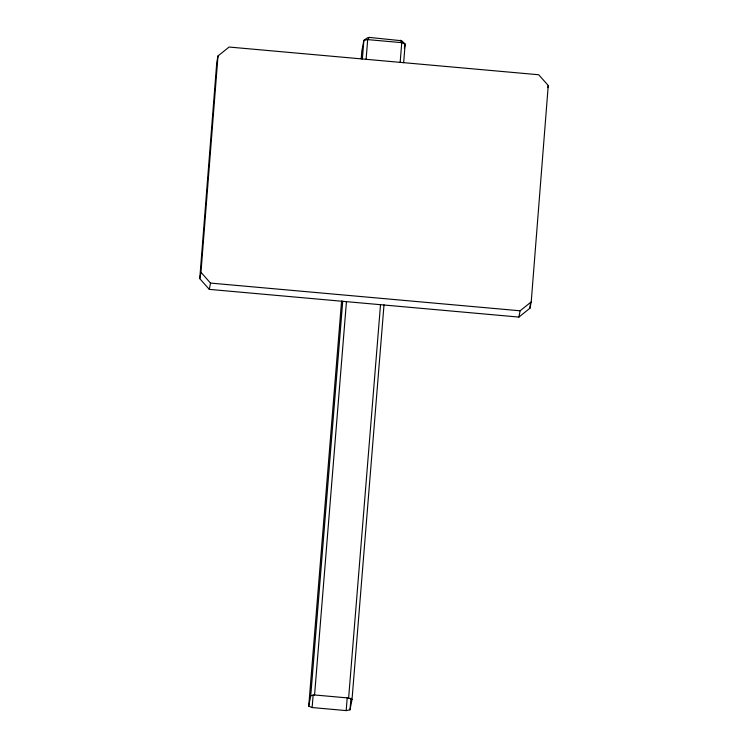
<?xml version="1.0" encoding="UTF-8"?>
<svg xmlns="http://www.w3.org/2000/svg" width="748" height="748" viewBox="0 0 748 748"><rect width="100%" height="100%" fill="white"/><g stroke="black" fill="none" stroke-linecap="round" stroke-linejoin="round"><path stroke-width="1.12" d="M199.753 278.621L216.78 62.252L218.005 55.96L229.094 47.04L538.7 74.753L548.247 85.515L531.22 301.883L529.995 308.176L518.906 317.087L209.3 289.373L199.753 278.621L200.969 272.328L218.005 55.96M529.995 308.176L530.36 303.52M384.014 304.829L352.028 699.436L350.008 709.824L346.184 710.6L312.131 707.552L308.728 706.131L341.574 301.042M361.2 58.914L361.864 50.77L363.874 40.383L367.679 37.718L369.26 37.4L401.732 40.766L405.154 44.076L403.649 62.701M308.728 706.131L310.747 695.743L342.734 301.135M362.369 59.008L363.874 40.383L367.698 39.607L401.76 42.655L405.154 44.076L404.35 48.237M312.131 707.552L313.169 694.742M310.747 695.743L314.571 694.967L346.464 301.519M366.099 59.391L367.698 39.607L369.26 37.4M346.184 710.6L347.222 697.8M352.028 699.436L348.624 698.015L380.526 304.567M400.152 62.439L401.76 42.655L400.33 40.177M350.008 709.824L350.952 698.183M209.3 289.373L210.515 283.081L200.969 272.328M547.845 87.61L548.247 85.515M518.906 317.087L520.122 310.794L531.22 301.883M210.515 283.081L520.122 310.794M314.571 694.967L348.624 698.015"/></g></svg>
